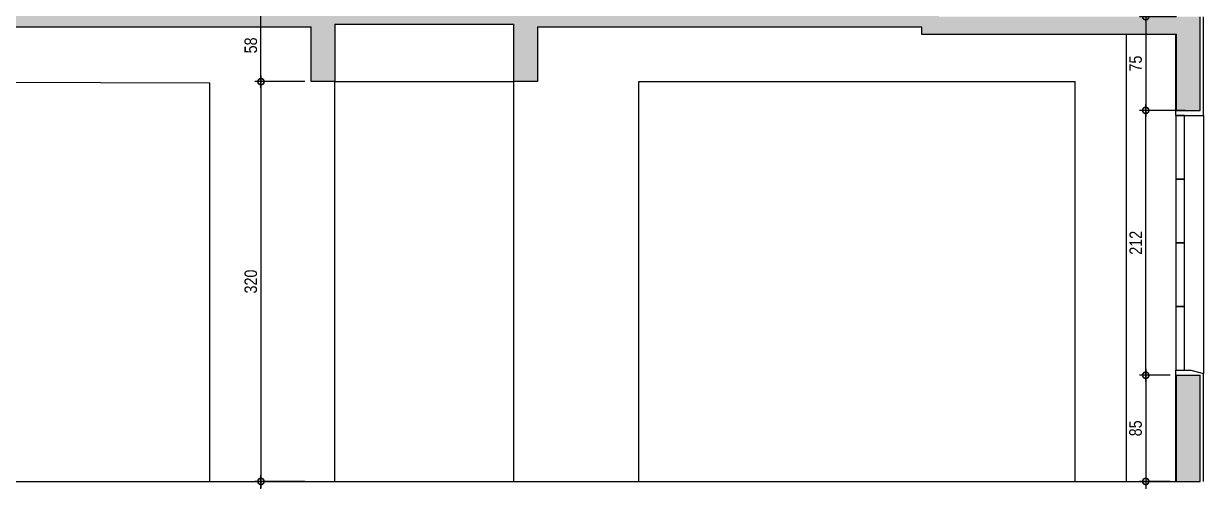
# Model space of a CAD drawing. Header units: metres. Extents: x -9138 to -7768, y 20 to 184.
# Drawn here: x -8901.77 to -8892.34, y 30.56 to 34.23 of the extents above; entities that cross this region are included whole.
import ezdxf

# ---------------------------------------------------------------- set-up
doc = ezdxf.new("R2010")
doc.units = ezdxf.units.M
for name, color, linetype in [('ARQ-DIM EMBASAM', 2, 'Continuous'), ('CTE ELEV$0$ARQ-ALV ACAB', 4, 'Continuous'), ('CTE ELEV$0$ARQ-AUX', 7, 'Continuous'), ('CTE ELEV$0$ARQ-AUX1', 1, 'Continuous'), ('CTE ELEV$0$ARQ-DIM', 2, 'Continuous'), ('CTE ELEV$0$ES-CORTE', 2, 'Continuous')]:
    doc.layers.add(name, color=color, linetype=linetype)
doc.styles.add('CTE ELEV$0$Adesa', font='ARIALN.TTF')
doc.dimstyles.new('CTE ELEV$0$ADESA 1-0050', dxfattribs={"dimtxt": 0.1, "dimasz": 0.1, "dimexe": 0.05, "dimexo": 0.05, "dimgap": 0.03, "dimtad": 1, "dimdec": 1, "dimlfac": 100, "dimzin": 12, "dimtxsty": 'CTE ELEV$0$Adesa', "dimblk": 'CTE ELEV$0$_DotSmall', "dimcen": 1, "dimdle": 0.05, "dimclrd": 1, "dimclre": 1, "dimclrt": 256, "dimazin": 3, "dimtm": 1e-09, "dimtfac": 1, "dimtdec": 1, "dimtmove": 1, "dimatfit": 0, "dimldrblk": 'CTE ELEV$0$_DotSmall', "dimfxl": 0.8, "dimtvp": 2, "dimtolj": 1, "dimtzin": 0, "dimarcsym": 0})

# ---------------------------------------------------------------- blocks, each defined once
blk = doc.blocks.new('CTE ELEV$0$PL NEOREX 18')
at = {"layer": 'CTE ELEV$0$ARQ-AUX1'}
blk.add_lwpolyline([(0, 0), (0.51, 0), (0.51, -0.07), (0, -0.07)], close=True, dxfattribs=at)
blk = doc.blocks.new('CTE ELEV$0$CT BB 4 ANDAR')
at = {"layer": 'CTE ELEV$0$ARQ-AUX1'}
h = blk.add_hatch(color=8, dxfattribs=at)
h.dxf.hatch_style = 1
h.paths.add_polyline_path([(-21.2, 4.06), (-11.4097, 4.06), (-11.4097, 4.18), (-7.1099, 4.18), (-6.9199, 4.2), (-5.49, 4.2), (-5.3, 4.18), (-2.2301, 4.18), (-2.2301, 4.12), (-0.19, 4.12), (-0.19, 3.51), (0, 3.51), (0, 4.26), (-2.0901, 4.26), (-2.0901, 4.32), (-11.5497, 4.32), (-11.5497, 4.18), (-21.4115, 4.18), (-21.4115, 0.54), (-21.2, 0.54)])
h = blk.add_hatch(color=8, dxfattribs=at)
h.dxf.hatch_style = 1
h.paths.add_polyline_path([(-5.3, 4.2), (-5.49, 4.2), (-5.49, 3.74), (-5.3, 3.74)])
h.paths.add_polyline_path([(-6.9199, 4.2), (-7.1099, 4.2), (-7.1099, 3.74), (-6.9199, 3.74)])
h.paths.add_polyline_path([(-12.2199, 4.06), (-12.4099, 4.06), (-12.4099, 3.6), (-12.2199, 3.6)])
h.paths.add_polyline_path([(-14.1055, 4.06), (-14.3204, 4.06), (-14.3204, 3.6), (-14.1055, 3.6)])
h = blk.add_hatch(color=8, dxfattribs=at)
h.dxf.hatch_style = 1
h.paths.add_polyline_path([(0, 1.39), (-0.19, 1.39), (-0.19, 0.54), (0, 0.54)])
at = {"layer": 'CTE ELEV$0$ARQ-ALV ACAB'}
for p, q in [((0.025, 3.47, 0), (0.025, 4.26, 0)), ((-0.195, 3.47, 0), (-0.195, 4.12)), ((-0.195, 3.47, 0), (0.025, 3.47, 0)), ((-0.195, 1.43, 0), (-0.075, 1.43, 0)), ((-0.195, 0.54), (-0.195, 1.43)), ((0.025, 0.54, 0), (0.025, 1.405, 0))]:
    blk.add_line(p, q, dxfattribs=at)
at = {"layer": 'CTE ELEV$0$ARQ-ALV ACAB', "elevation": 0}
blk.add_lwpolyline([(-0.075, 1.43), (0.025, 1.405)], dxfattribs=at)
at = {"layer": 'CTE ELEV$0$ARQ-AUX1'}
for p, q in [((-0.59, 0.54, 0), (-0.59, 4.12, 0)), ((-7.92, 0.54, 0), (-7.92, 3.73, 0)), ((-6.92, 0.54, 0), (-6.92, 3.74, 0)), ((-5.49, 0.54, 0), (-5.49, 3.74)), ((-4.49, 0.54, 0), (-4.49, 3.74, 0)), ((-1, 0.54, 0), (-1, 3.74, 0))]:
    blk.add_line(p, q, dxfattribs=at)
for points in [[(-11.4068, 3.74), (-7.92, 3.73)], [(-6.9199, 3.74), (-5.49, 3.74)], [(-4.49, 3.74), (-1, 3.74)]]:
    blk.add_lwpolyline(points, dxfattribs=at)
at = {"layer": 'CTE ELEV$0$ARQ-AUX1', "elevation": 0}
blk.add_lwpolyline([(0.025, 3.47), (0.025, 1.405)], dxfattribs=at)
at = {"layer": 'CTE ELEV$0$ES-CORTE'}
for p, q in [((0, 3.51), (0, 4.26)), ((-11.4097, 4.18, 0), (-7.1099, 4.18, 0)), ((-6.9199, 4.2, 0), (-5.49, 4.2, 0)), ((-5.3, 4.18, 0), (-2.2301, 4.18, 0)), ((-0.19, 3.51, 0), (-0.19, 4.12, 0)), ((-0.19, 3.51, 0), (0, 3.51, 0)), ((-0.19, 0.54, 0), (-0.19, 1.39, 0)), ((-0.19, 1.39, 0), (0, 1.39, 0)), ((0, 0.54), (0, 1.39, 0)), ((-21.4115, 0.54), (0, 0.54))]:
    blk.add_line(p, q, dxfattribs=at)
for points in [[(-6.9199, 4.2), (-6.9199, 3.74), (-7.1099, 3.74), (-7.1099, 4.18)], [(-2.2301, 4.18), (-2.2301, 4.12), (-0.19, 4.12)]]:
    blk.add_lwpolyline(points, dxfattribs=at)
at = {"layer": 'CTE ELEV$0$ES-CORTE', "elevation": 0}
blk.add_lwpolyline([(-5.3, 4.18), (-5.3, 3.74), (-5.49, 3.74), (-5.49, 4.2)], dxfattribs=at)
at = {"xscale": -1, "rotation": 270}
for p in [(-0.125, 2.96, 0), (-0.125, 2.45, 0), (-0.125, 1.94, 0), (-0.125, 1.43, 0)]:
    blk.add_blockref('CTE ELEV$0$PL NEOREX 18', p, dxfattribs=at)
blk = doc.blocks.new('CTE ELEV$0$_DotSmall')
at = {"color": 0, "linetype": 'ByBlock', "const_width": 0.5}
blk.add_lwpolyline([(-0.0625, 0, 1), (0.0625, 0, 1)], format="xyb", close=True, dxfattribs=at)
blk = doc.blocks.new('*D323')
at = {"layer": 'CTE ELEV$0$ES-CORTE', "color": 1, "lineweight": -2, "transparency": 16777216}
for p, q in [((-8899.8734, 29.93), (-8899.8734, 30.61)), ((-8899.522, 30.56), (-8899.9234, 30.56)), ((-8899.522, 29.98), (-8899.9234, 29.98))]:
    blk.add_line(p, q, dxfattribs=at)
at = {"layer": 'Defpoints', "color": 0, "transparency": 16777216}
for p in [(-8899.8734, 30.56), (-8899.472, 30.56), (-8899.472, 29.98)]:
    blk.add_point(p, dxfattribs=at)
at = {"layer": 'CTE ELEV$0$ES-CORTE', "color": 1, "lineweight": -2, "transparency": 16777216, "xscale": 0.1, "yscale": 0.1, "zscale": 0.1}
for p, rotation in [((-8899.8734, 30.56), 90), ((-8899.8734, 29.98), 270)]:
    blk.add_blockref('CTE ELEV$0$_DotSmall', p, dxfattribs=dict(at, rotation=rotation))
at = {"layer": 'CTE ELEV$0$ES-CORTE', "transparency": 16777216, "insert": (-8899.9545, 30.27), "char_height": 0.1, "attachment_point": 5, "rotation": 90, "style": 'CTE ELEV$0$Adesa'}
blk.add_mtext('\\A1;58', dxfattribs=at)
blk = doc.blocks.new('*D324')
at = {"layer": 'CTE ELEV$0$ES-CORTE', "color": 1, "lineweight": -2, "transparency": 16777216}
for p, q in [((-8899.8734, 33.81), (-8899.8734, 30.51)), ((-8899.522, 33.76), (-8899.9234, 33.76)), ((-8899.522, 30.56), (-8899.9234, 30.56))]:
    blk.add_line(p, q, dxfattribs=at)
at = {"layer": 'Defpoints', "color": 0, "transparency": 16777216}
for p in [(-8899.472, 33.76), (-8899.8734, 30.56), (-8899.472, 30.56, 0)]:
    blk.add_point(p, dxfattribs=at)
at = {"layer": 'CTE ELEV$0$ES-CORTE', "color": 1, "lineweight": -2, "transparency": 16777216, "xscale": 0.1, "yscale": 0.1, "zscale": 0.1}
for p, rotation in [((-8899.8734, 33.76), 90), ((-8899.8734, 30.56), 270)]:
    blk.add_blockref('CTE ELEV$0$_DotSmall', p, dxfattribs=dict(at, rotation=rotation))
at = {"layer": 'CTE ELEV$0$ES-CORTE', "transparency": 16777216, "insert": (-8899.9545, 32.16), "char_height": 0.1, "attachment_point": 5, "rotation": 90, "style": 'CTE ELEV$0$Adesa'}
blk.add_mtext('\\A1;320', dxfattribs=at)
blk = doc.blocks.new('*D325')
at = {"layer": 'CTE ELEV$0$ES-CORTE', "color": 1, "lineweight": -2, "transparency": 16777216}
for p, q in [((-8899.8734, 33.71), (-8899.8734, 34.39)), ((-8899.4771, 34.34), (-8899.9234, 34.34)), ((-8899.522, 33.76), (-8899.9234, 33.76))]:
    blk.add_line(p, q, dxfattribs=at)
at = {"layer": 'Defpoints', "color": 0, "transparency": 16777216}
for p in [(-8899.8734, 34.34), (-8899.4271, 34.34, 0), (-8899.472, 33.76)]:
    blk.add_point(p, dxfattribs=at)
at = {"layer": 'CTE ELEV$0$ES-CORTE', "color": 1, "lineweight": -2, "transparency": 16777216, "xscale": 0.1, "yscale": 0.1, "zscale": 0.1}
for p, rotation in [((-8899.8734, 34.34), 90), ((-8899.8734, 33.76), 270)]:
    blk.add_blockref('CTE ELEV$0$_DotSmall', p, dxfattribs=dict(at, rotation=rotation))
at = {"layer": 'CTE ELEV$0$ES-CORTE', "transparency": 16777216, "insert": (-8899.9545, 34.05), "char_height": 0.1, "attachment_point": 5, "rotation": 90, "style": 'CTE ELEV$0$Adesa'}
blk.add_mtext('\\A1;58', dxfattribs=at)
blk = doc.blocks.new('*D329')
at = {"layer": 'CTE ELEV$0$ES-CORTE', "color": 1, "lineweight": -2, "transparency": 16777216}
for p, q in [((-8892.5521, 34.28), (-8892.8483, 34.28)), ((-8892.7983, 34.33), (-8892.7983, 33.48)), ((-8892.4821, 33.53), (-8892.8483, 33.53))]:
    blk.add_line(p, q, dxfattribs=at)
at = {"layer": 'Defpoints', "color": 0, "transparency": 16777216}
for p in [(-8892.5021, 34.28, 0), (-8892.7983, 33.53), (-8892.4321, 33.53, 0)]:
    blk.add_point(p, dxfattribs=at)
at = {"layer": 'CTE ELEV$0$ES-CORTE', "color": 1, "lineweight": -2, "transparency": 16777216, "xscale": 0.1, "yscale": 0.1, "zscale": 0.1}
for p, rotation in [((-8892.7983, 34.28), 90), ((-8892.7983, 33.53), 270)]:
    blk.add_blockref('CTE ELEV$0$_DotSmall', p, dxfattribs=dict(at, rotation=rotation))
at = {"layer": 'CTE ELEV$0$ES-CORTE', "transparency": 16777216, "insert": (-8892.8792, 33.905), "char_height": 0.1, "attachment_point": 5, "rotation": 90, "style": 'CTE ELEV$0$Adesa'}
blk.add_mtext('\\A1;75', dxfattribs=at)
blk = doc.blocks.new('*D360')
at = {"layer": 'CTE ELEV$0$ARQ-DIM', "color": 1, "lineweight": -2, "transparency": 16777216}
for p, q in [((-8892.7983, 30.61), (-8892.7983, 29.93)), ((-8892.6021, 30.56), (-8892.8483, 30.56)), ((-8892.6021, 29.98), (-8892.8483, 29.98))]:
    blk.add_line(p, q, dxfattribs=at)
at = {"layer": 'Defpoints', "color": 0, "transparency": 16777216}
for p in [(-8892.5521, 30.56, 0), (-8892.7983, 29.98), (-8892.5521, 29.98, 0)]:
    blk.add_point(p, dxfattribs=at)
at = {"layer": 'CTE ELEV$0$ARQ-DIM', "color": 1, "lineweight": -2, "transparency": 16777216, "xscale": 0.1, "yscale": 0.1, "zscale": 0.1}
for p, rotation in [((-8892.7983, 30.56), 90), ((-8892.7983, 29.98), 270)]:
    blk.add_blockref('CTE ELEV$0$_DotSmall', p, dxfattribs=dict(at, rotation=rotation))
at = {"layer": 'CTE ELEV$0$ARQ-DIM', "transparency": 16777216, "insert": (-8892.8794, 30.27), "char_height": 0.1, "attachment_point": 5, "rotation": 90, "style": 'CTE ELEV$0$Adesa'}
blk.add_mtext('\\A1;58', dxfattribs=at)
blk = doc.blocks.new('*D361')
at = {"layer": 'CTE ELEV$0$ARQ-DIM', "color": 1, "lineweight": -2, "transparency": 16777216}
for p, q in [((-8892.7983, 31.46), (-8892.7983, 30.51)), ((-8892.6021, 31.41), (-8892.8483, 31.41)), ((-8892.6021, 30.56), (-8892.8483, 30.56))]:
    blk.add_line(p, q, dxfattribs=at)
at = {"layer": 'Defpoints', "color": 0, "transparency": 16777216}
for p in [(-8892.5521, 31.41, 0), (-8892.7983, 30.56), (-8892.5521, 30.56)]:
    blk.add_point(p, dxfattribs=at)
at = {"layer": 'CTE ELEV$0$ARQ-DIM', "color": 1, "lineweight": -2, "transparency": 16777216, "xscale": 0.1, "yscale": 0.1, "zscale": 0.1}
for p, rotation in [((-8892.7983, 31.41), 90), ((-8892.7983, 30.56), 270)]:
    blk.add_blockref('CTE ELEV$0$_DotSmall', p, dxfattribs=dict(at, rotation=rotation))
at = {"layer": 'CTE ELEV$0$ARQ-DIM', "transparency": 16777216, "insert": (-8892.8794, 30.985), "char_height": 0.1, "attachment_point": 5, "rotation": 90, "style": 'CTE ELEV$0$Adesa'}
blk.add_mtext('\\A1;85', dxfattribs=at)
blk = doc.blocks.new('*D362')
at = {"layer": 'CTE ELEV$0$ARQ-DIM', "color": 1, "lineweight": -2, "transparency": 16777216}
for p, q in [((-8892.6021, 33.53), (-8892.8483, 33.53)), ((-8892.7983, 31.36), (-8892.7983, 33.58)), ((-8892.6021, 31.41), (-8892.8483, 31.41))]:
    blk.add_line(p, q, dxfattribs=at)
at = {"layer": 'Defpoints', "color": 0, "transparency": 16777216}
for p in [(-8892.7983, 33.53), (-8892.5521, 33.53, 0), (-8892.5521, 31.41, 0)]:
    blk.add_point(p, dxfattribs=at)
at = {"layer": 'CTE ELEV$0$ARQ-DIM', "color": 1, "lineweight": -2, "transparency": 16777216, "xscale": 0.1, "yscale": 0.1, "zscale": 0.1}
for p, rotation in [((-8892.7983, 33.53), 90), ((-8892.7983, 31.41), 270)]:
    blk.add_blockref('CTE ELEV$0$_DotSmall', p, dxfattribs=dict(at, rotation=rotation))
at = {"layer": 'CTE ELEV$0$ARQ-DIM', "transparency": 16777216, "insert": (-8892.8785, 32.47), "char_height": 0.1, "attachment_point": 5, "rotation": 90, "style": 'CTE ELEV$0$Adesa'}
blk.add_mtext('\\A1;212', dxfattribs=at)
blk = doc.blocks.new('CTE ELEV')
at = {"layer": 'CTE ELEV$0$ARQ-AUX'}
blk.add_blockref('CTE ELEV$0$CT BB 4 ANDAR', (-8892.3622, 30.02, 0), dxfattribs=at)
at = {"layer": 'CTE ELEV$0$ARQ-DIM'}
for base, p1, p2, picture, middle in [((-8892.7983, 33.53, 0), (-8892.5521, 31.41, 0), (-8892.5521, 33.53, 0), '*D362', (-8892.8785, 32.47, 0)), ((-8892.7983, 30.56), (-8892.5521, 31.41, 0), (-8892.5521, 30.56), '*D361', (-8892.8794, 30.985)), ((-8892.7983, 29.98), (-8892.5521, 30.56, 0), (-8892.5521, 29.98, 0), '*D360', (-8892.8794, 30.27))]:
    dim = blk.add_linear_dim(base=base, p1=p1, p2=p2, angle=90, dimstyle='CTE ELEV$0$ADESA 1-0050', dxfattribs=at)
    dim.commit()
    dim.dimension.update_dxf_attribs({"geometry": picture, "text_midpoint": middle})
at = {"layer": 'CTE ELEV$0$ES-CORTE'}
for base, p1, p2, picture, middle in [((-8899.8734, 34.34, 0), (-8899.472, 33.76, 0), (-8899.4271, 34.34, 0), '*D325', (-8899.9545, 34.05, 0)), ((-8892.7983, 33.53), (-8892.5021, 34.28, 0), (-8892.4321, 33.53, 0), '*D329', (-8892.8792, 33.905)), ((-8899.8734, 30.56, 0), (-8899.472, 33.76, 0), (-8899.472, 30.56), '*D324', (-8899.9545, 32.16, 0)), ((-8899.8734, 30.56), (-8899.472, 29.98), (-8899.472, 30.56), '*D323', (-8899.9545, 30.27))]:
    dim = blk.add_linear_dim(base=base, p1=p1, p2=p2, angle=90, dimstyle='CTE ELEV$0$ADESA 1-0050', dxfattribs=at)
    dim.commit()
    dim.dimension.update_dxf_attribs({"geometry": picture, "text_midpoint": middle})

msp = doc.modelspace()

# ---------------------------------------------------------------- block references
at = {"layer": 'ARQ-DIM EMBASAM'}
msp.add_blockref('CTE ELEV', (0, 0), dxfattribs=at)

doc.saveas('drawing.dxf')
